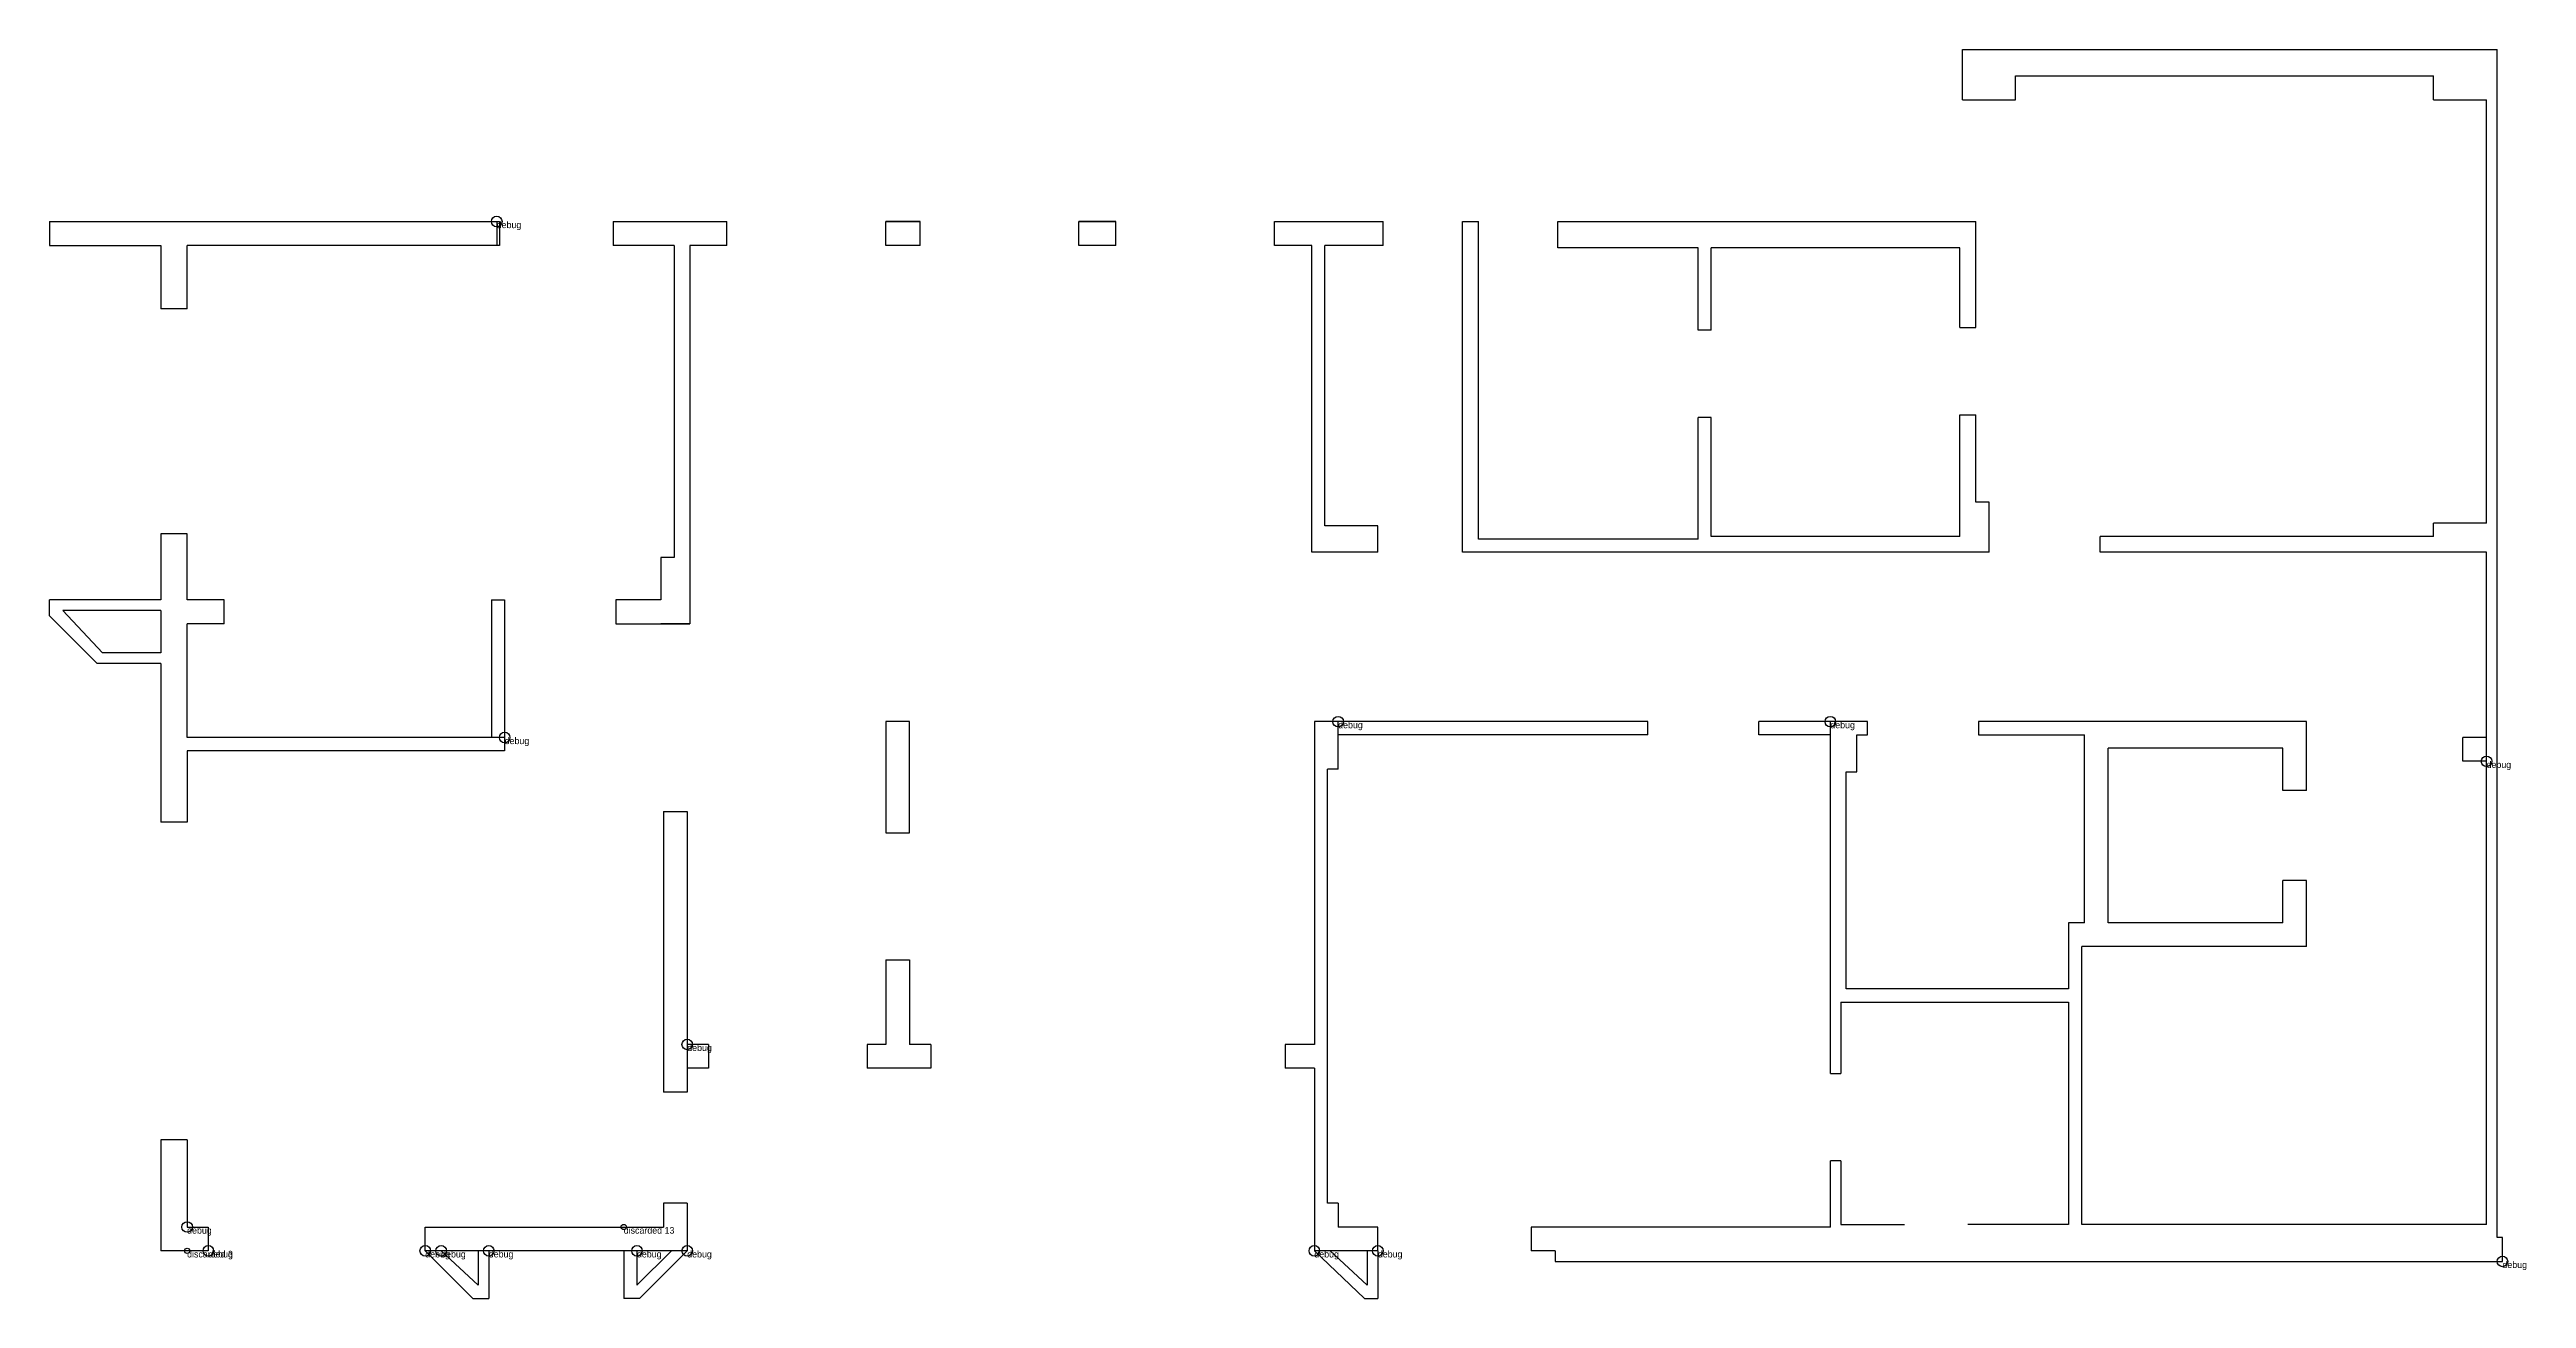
# Model space of a CAD drawing. Header units: metres. Extents: x 473 to 1409, y 566 to 1038.
import ezdxf

# ---------------------------------------------------------------- set-up
doc = ezdxf.new("R2010")
doc.units = ezdxf.units.M
doc.layers.add('WALL', color=7, linetype='Continuous')

msp = doc.modelspace()

# ---------------------------------------------------------------- linework, layer by layer
at = {"layer": 'debug', "color": 2}
for centre in [(642, 973), (645, 778), (960, 784), (1146, 784), (1394, 769), (714, 662), (525, 593), (525, 593), (525, 593), (525, 593), (525, 593), (525, 593), (533, 584), (533, 584), (533, 584), (533, 584), (533, 584), (533, 584), (615, 584), (621, 584), (639, 584), (695, 584), (714, 584), (951, 584), (975, 584), (1400, 580)]:
    msp.add_circle(centre, 2, dxfattribs=at)
at = {"layer": 'debug', "color": 4}
for centre in [(690, 593), (525, 584)]:
    msp.add_circle(centre, 1, dxfattribs=at)
at = {"layer": 'WALL'}
for p, q in [((1196, 1019), (1196, 1038)), ((1196, 1038), (1398, 1038)), ((1398, 589), (1398, 1038)), ((1216, 1019), (1216, 1028)), ((1216, 1028), (1374, 1028)), ((1216, 1019), (1216, 1028)), ((1216, 1028), (1374, 1028)), ((1374, 1019), (1374, 1028)), ((1374, 1019), (1374, 1028)), ((1196, 1019), (1216, 1019)), ((1374, 1019), (1394, 1019)), ((1374, 1019), (1394, 1019)), ((1394, 859), (1394, 1019)), ((1394, 859), (1394, 1019)), ((473, 973), (643, 973)), ((473, 973), (473, 964)), ((642, 973), (642, 964)), ((643, 973), (643, 964)), ((686, 973), (729, 973)), ((686, 973), (686, 964)), ((729, 964), (729, 973)), ((789, 973), (802, 973)), ((789, 973), (802, 973)), ((802, 973), (789, 973)), ((789, 964), (789, 973)), ((802, 964), (802, 973)), ((862, 973), (876, 973)), ((862, 973), (876, 973)), ((876, 973), (862, 973)), ((862, 964), (862, 973)), ((876, 964), (876, 973)), ((936, 973), (977, 973)), ((936, 964), (936, 973)), ((977, 964), (977, 973)), ((1007, 973), (1013, 973)), ((1007, 848), (1007, 973)), ((1013, 853), (1013, 973)), ((1043, 963), (1043, 973)), ((1043, 973), (1201, 973)), ((1201, 933), (1201, 973)), ((1201, 933), (1201, 973)), ((473, 964), (515, 964)), ((515, 964), (515, 940)), ((643, 964), (525, 964)), ((525, 940), (525, 964)), ((709, 964), (686, 964)), ((709, 964), (709, 846)), ((729, 964), (715, 964)), ((715, 964), (715, 821)), ((802, 964), (789, 964)), ((802, 964), (789, 964)), ((802, 964), (789, 964)), ((876, 964), (862, 964)), ((876, 964), (862, 964)), ((876, 964), (862, 964)), ((950, 964), (936, 964)), ((950, 848), (950, 964)), ((977, 964), (955, 964)), ((955, 858), (955, 964)), ((1096, 963), (1043, 963)), ((1096, 932), (1096, 963)), ((1101, 932), (1101, 963)), ((1195, 963), (1101, 963)), ((1195, 933), (1195, 963)), ((525, 940), (515, 940)), ((1101, 932), (1096, 932)), ((1195, 933), (1201, 933)), ((1096, 853), (1096, 899)), ((1101, 899), (1096, 899)), ((1101, 854), (1101, 899)), ((1195, 854), (1195, 900)), ((1195, 900), (1201, 900)), ((1201, 867), (1201, 900)), ((1201, 867), (1201, 900)), ((1206, 867), (1201, 867)), ((1206, 867), (1201, 867)), ((1206, 848), (1206, 867)), ((525, 855), (515, 855)), ((515, 855), (515, 830)), ((525, 830), (525, 855)), ((975, 858), (955, 858)), ((975, 848), (975, 858)), ((1096, 853), (1013, 853)), ((1096, 853), (1013, 853)), ((1195, 854), (1101, 854)), ((1195, 854), (1101, 854)), ((1374, 854), (1248, 854)), ((1248, 848), (1248, 854)), ((1374, 854), (1248, 854)), ((1394, 859), (1374, 859)), ((1374, 854), (1374, 859)), ((1394, 859), (1374, 859)), ((1374, 854), (1374, 859)), ((704, 846), (704, 830)), ((709, 846), (704, 846)), ((975, 848), (950, 848)), ((1206, 848), (1007, 848)), ((1394, 848), (1248, 848)), ((1394, 594), (1394, 848)), ((515, 830), (473, 830)), ((473, 824), (473, 830)), ((491, 806), (473, 824)), ((493, 810), (478, 826)), ((515, 826), (478, 826)), ((515, 826), (515, 810)), ((539, 830), (525, 830)), ((539, 821), (539, 830)), ((640, 830), (640, 778)), ((640, 830), (645, 830)), ((645, 830), (645, 773)), ((704, 830), (687, 830)), ((687, 830), (687, 821)), ((525, 778), (525, 821)), ((539, 821), (525, 821)), ((687, 821), (715, 821)), ((715, 821), (704, 821)), ((515, 806), (491, 806)), ((515, 810), (493, 810)), ((515, 806), (515, 746)), ((515, 806), (515, 746)), ((645, 778), (525, 778)), ((798, 784), (789, 784)), ((789, 784), (789, 742)), ((798, 742), (798, 784)), ((960, 784), (951, 784)), ((951, 784), (951, 662)), ((960, 766), (960, 784)), ((1077, 784), (960, 784)), ((1077, 779), (960, 779)), ((1077, 779), (1077, 784)), ((1146, 784), (1119, 784)), ((1119, 779), (1119, 784)), ((1146, 779), (1119, 779)), ((1160, 784), (1146, 784)), ((1146, 683), (1146, 784)), ((1156, 765), (1156, 779)), ((1156, 779), (1160, 779)), ((1160, 779), (1160, 784)), ((1326, 784), (1202, 784)), ((1202, 784), (1202, 779)), ((1202, 779), (1242, 779)), ((1242, 708), (1242, 779)), ((1326, 758), (1326, 784)), ((1385, 769), (1385, 778)), ((1394, 778), (1385, 778)), ((525, 773), (525, 746)), ((645, 773), (525, 773)), ((525, 773), (525, 746)), ((1317, 774), (1251, 774)), ((1251, 708), (1251, 774)), ((1317, 758), (1317, 774)), ((1394, 769), (1385, 769)), ((1398, 769), (1398, 769)), ((956, 602), (956, 766)), ((960, 766), (956, 766)), ((1152, 683), (1152, 765)), ((1152, 765), (1156, 765)), ((705, 750), (705, 644)), ((705, 750), (714, 750)), ((714, 750), (714, 644)), ((1326, 758), (1317, 758)), ((525, 746), (515, 746)), ((525, 746), (515, 746)), ((789, 742), (798, 742)), ((1326, 724), (1317, 724)), ((1317, 708), (1317, 724)), ((1326, 699), (1326, 724)), ((1242, 708), (1236, 708)), ((1236, 708), (1236, 683)), ((1317, 708), (1251, 708)), ((789, 694), (789, 662)), ((789, 694), (798, 694)), ((798, 694), (798, 662)), ((1326, 699), (1241, 699)), ((1241, 594), (1241, 699)), ((1146, 651), (1146, 683)), ((1150, 678), (1150, 651)), ((1150, 678), (1236, 678)), ((1236, 683), (1152, 683)), ((1236, 678), (1236, 594)), ((722, 662), (714, 662)), ((722, 662), (722, 653)), ((789, 662), (782, 662)), ((782, 662), (782, 653)), ((806, 662), (798, 662)), ((806, 662), (806, 653)), ((940, 662), (940, 653)), ((951, 662), (940, 662)), ((722, 653), (714, 653)), ((806, 653), (782, 653)), ((951, 653), (940, 653)), ((951, 653), (951, 584)), ((1146, 651), (1150, 651)), ((714, 644), (705, 644)), ((515, 626), (515, 584)), ((515, 626), (515, 584)), ((525, 626), (515, 626)), ((525, 626), (525, 593)), ((1146, 593), (1146, 618)), ((1150, 618), (1146, 618)), ((1150, 618), (1150, 594)), ((705, 602), (705, 593)), ((714, 602), (705, 602)), ((714, 602), (714, 584)), ((960, 602), (956, 602)), ((960, 602), (960, 593)), ((525, 593), (533, 593)), ((533, 593), (533, 584)), ((615, 584), (615, 593)), ((615, 593), (690, 593)), ((690, 593), (705, 593)), ((975, 593), (960, 593)), ((975, 584), (975, 593)), ((1146, 593), (1033, 593)), ((1033, 593), (1033, 584)), ((1150, 594), (1174, 594)), ((1236, 594), (1198, 594)), ((1394, 594), (1241, 594)), ((525, 584), (515, 584)), ((525, 584), (515, 584)), ((533, 584), (525, 584)), ((714, 584), (615, 584)), ((615, 584), (633, 566)), ((621, 584), (635, 571)), ((635, 584), (635, 571)), ((639, 584), (639, 566)), ((690, 584), (690, 566)), ((708, 584), (695, 571)), ((695, 584), (695, 571)), ((714, 584), (696, 566)), ((975, 584), (951, 584)), ((951, 584), (970, 566)), ((957, 584), (971, 571)), ((971, 584), (971, 571)), ((975, 584), (975, 566)), ((1042, 584), (1033, 584)), ((1042, 584), (1042, 580)), ((1400, 589), (1398, 589)), ((1400, 580), (1400, 589)), ((1042, 580), (1400, 580)), ((1400, 580), (1400, 580)), ((1400, 580), (1400, 580)), ((1400, 580), (1400, 580)), ((633, 566), (639, 566)), ((696, 566), (690, 566)), ((970, 566), (975, 566))]:
    msp.add_line(p, q, dxfattribs=at)

# ---------------------------------------------------------------- texts
at = {"layer": 'debug', "char_height": 2.5, "attachment_point": 1}
for s, insert in [('debug', (642, 973)), ('debug', (645, 778)), ('debug', (960, 784)), ('debug', (1146, 784)), ('debug', (1394, 769)), ('debug', (714, 662)), ('debug', (525, 593)), ('debug', (525, 593)), ('debug', (525, 593)), ('debug', (525, 593)), ('debug', (525, 593)), ('debug', (525, 593)), ('discarded 13', (690, 593)), ('discarded 3', (525, 584)), ('debug', (533, 584)), ('debug', (533, 584)), ('debug', (533, 584)), ('debug', (533, 584)), ('debug', (533, 584)), ('debug', (533, 584)), ('debug', (615, 584)), ('debug', (621, 584)), ('debug', (639, 584)), ('debug', (695, 584)), ('debug', (714, 584)), ('debug', (951, 584)), ('debug', (975, 584)), ('debug', (1400, 580))]:
    msp.add_mtext(s, dxfattribs=dict(at, insert=insert))

doc.saveas('drawing.dxf')
